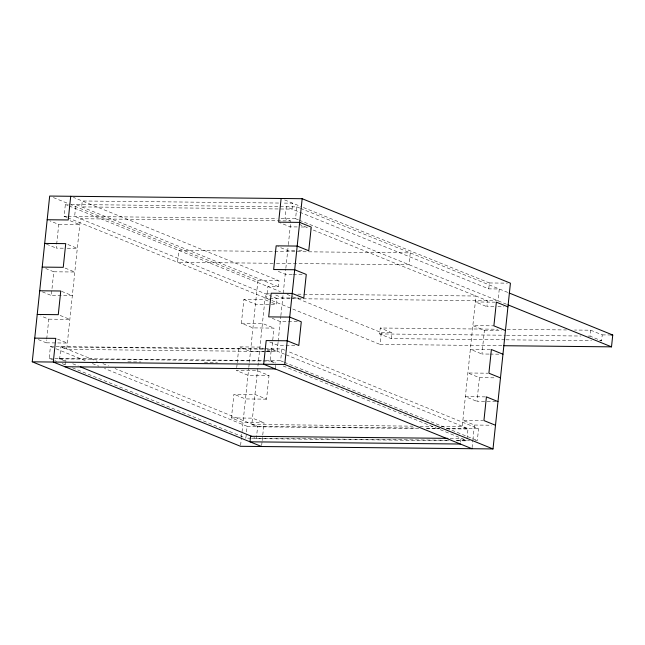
<?xml version="1.0" encoding="UTF-8"?>
<svg xmlns="http://www.w3.org/2000/svg" width="645" height="645" viewBox="0 0 645 645"><rect width="100%" height="100%" fill="white"/><g stroke="black" fill="none" stroke-linecap="round" stroke-linejoin="round"><path stroke-width="0.48" stroke-dasharray="3.23 2.42" d="M57.558 339.085L67.354 343.051L46.311 342.834L46.617 339.875M46.722 338.891L48.794 319.154L40.788 315.905M61.646 291.363L72.329 295.692L51.286 295.475L53.777 271.795L45.763 268.546M63.275 248.188L56.268 248.115L56.575 245.156M56.679 244.173L58.751 224.436L49.85 220.824M53.841 360.249L49.181 358.362L50.423 346.518L281.873 348.945L286.533 350.832M66.911 217.413L64.113 216.285L65.355 204.441L68.225 204.473M65.443 361.216L59.654 358.87L60.944 346.631L97.298 361.377M65.056 364.893L65.347 362.135M278.076 342.302L277.1 351.581L66.685 349.38L80.415 218.736L289.823 220.929M262.176 440.591L264.047 422.83L243.004 422.612L231.434 417.92L233.925 394.24L254.969 394.458L266.538 399.15L269.021 375.471L257.452 370.778L236.417 370.561L247.986 375.253L269.021 375.471M236.723 367.602L237.142 363.651M237.239 362.667L238.9 346.881L259.943 347.099L266.175 349.63M266.506 351.743L271.513 351.791L274.004 328.111L252.961 327.894L241.391 323.201L243.883 299.522L264.918 299.74L271.15 302.271M240.617 445.3L241.343 438.398M241.448 437.407L248.712 368.343M248.817 367.36L249.228 363.409M249.333 362.425L257.936 280.535L71.055 204.739M250.905 438.189L245.874 438.132L247.116 426.297L104.49 368.448M418.678 428.498L257.597 426.805L251.808 424.458L265.547 293.822L270.578 293.87M448.638 440.664L256.355 438.648L257.637 426.401L115.012 368.561M274.198 362.756L270.07 361.079L271.351 348.832L284.405 354.129M261.66 445.526L262.08 441.575M243.883 299.522L255.452 304.214L276.487 304.432L277.116 298.514L272.448 296.619M301.271 298.764L266.595 298.401L267.836 286.565L278.358 286.67L278.979 280.752L73.385 197.37M275.367 368.021L275.657 365.264M278.172 341.31L280.769 316.647M280.873 315.663L285.743 269.288M285.848 268.304L288.234 245.608M288.339 244.624L290.831 220.945L285.042 218.599L286.283 206.755L488.765 288.879L499.286 288.984L498.045 300.828L302.279 298.78M283.429 361.918L280.631 360.781L281.873 348.945M298.361 219.84L295.563 218.703L296.805 206.868L69.184 204.481M504.962 339.802L391.201 338.609L379.623 333.917L380.252 327.999L498.037 329.232M501.818 345.696L380.05 344.422L381.3 332.578L293.588 297.006M391.201 338.609L391.821 332.691L380.252 327.999M460.594 442.18L460.981 438.503L448.896 438.382M446.864 428.788L468.004 429.014L462.223 426.668L475.954 296.023L303.803 294.225M466.972 438.882L468.052 428.611L285.34 354.508M472.075 447.727L472.801 440.825M472.898 439.834L474.454 425.039L462.884 420.347L482.928 420.556M495.981 401.553L476.945 401.359L479.437 377.68L467.867 372.987L487.902 373.197M488.934 354.073L481.92 354L484.411 330.321L472.841 325.628L493.885 325.846M493.917 306.714L486.902 306.641L487.523 300.715L310.237 228.814M488.765 288.879L489.394 282.962L300.651 206.408M475.317 440.535L477.324 440.559L478.574 428.715L287.468 351.211M590.659 330.2L602.228 334.892L601.608 340.818L590.038 336.126L590.659 330.2L574.55 330.03M278.6 203.038L82.286 200.974L81.657 206.9L292.072 209.101L292.693 203.183L282.623 203.078M64.113 216.285L66.983 216.309M67.935 216.317L276.987 218.51M281.018 218.55L295.563 218.703M58.751 224.436L79.795 224.654L69.112 220.324M297.216 226.935L290.202 226.863L279.527 222.533M301.223 226.975L307.238 227.04M67.29 248.228L77.303 248.333L66.629 244.004M294.733 250.615L287.718 250.542L277.922 246.567M298.74 250.655L302.747 250.695M273.174 263.297L177.569 262.297L178.818 250.462L410.268 252.88L409.027 264.724L274.181 263.313M53.777 271.795L74.82 272.013L64.137 267.683M292.241 274.294L285.227 274.222L277.221 270.973M293.241 274.302L303.263 274.407M257.936 280.535L278.979 280.752M489.394 282.962L507.422 283.147M297.756 294.16L302.795 294.209M289.75 297.974L282.736 297.901L273.835 294.289M290.758 297.982L298.772 298.071M495.368 302.158L475.333 301.949L486.902 306.641M497.924 306.754L503.938 306.818M48.794 319.154L69.837 319.372L60.05 315.405M297.281 321.758L280.252 321.581L272.238 318.332M241.391 323.201L262.434 323.419L274.004 328.111M507.099 329.329L566.495 329.95M484.411 330.321L501.447 330.498M381.3 332.578L391.821 332.691M602.228 334.892L609.88 334.973M379.623 333.917L505.47 335.239M506.478 335.247L580.976 336.029M588.022 336.101L590.038 336.126M505.962 339.81L591.538 340.713M599.592 340.794L601.608 340.818M294.797 345.438L277.761 345.26L269.747 342.011M490.394 349.517L470.35 349.308L481.92 354M263.257 349.155L60.904 347.034L66.685 349.38M267.288 349.195L271.311 349.235L277.1 351.581M265.498 351.727L250.47 351.573L238.9 346.881M489.942 354.081L499.956 354.186M49.181 358.362L54.212 358.41M54.914 358.418L264.531 360.611M265.538 360.628L280.631 360.781M59.654 358.87L270.07 361.079M127.863 361.869L140.949 362.006M204.376 362.675L217.462 362.812M479.437 377.68L495.465 377.841M485.411 396.877L465.376 396.667L476.945 401.359M266.538 399.15L245.495 398.933L233.925 394.24M231.434 417.92L252.477 418.137L264.047 422.83M474.454 425.039L491.49 425.216M251.808 424.458L412.889 426.151M419.935 426.224L433.029 426.361M441.083 426.442L462.223 426.668M247.116 426.297L416.178 428.062M426.24 428.167L439.326 428.304M446.372 428.385L478.574 428.715M426.732 428.578L439.817 428.715M251.614 438.197L448.146 440.253M456.192 440.341L469.673 440.479M456.692 440.745L466.762 440.849L460.981 438.503M284.687 199.934L299.715 206.029M296.805 206.868L299.603 208.004M300.538 208.383L508.244 292.62M299.296 220.219L507.002 304.456M299.038 224.275L309.302 228.435M278.358 286.67L75.876 204.554L74.635 216.389L271.513 296.24M53.39 197.572L70.128 204.36M65.355 204.441L68.152 205.578M69.088 205.957L280.527 291.709M287.057 294.362L292.653 296.627M67.846 217.792L270.884 300.143M271.811 300.522L380.05 344.422M272.037 302.626L276.487 304.432M46.472 244.149L56.268 248.115M267.062 349.985L271.513 351.791M284.356 362.297L477.324 440.559M270.11 360.676L275.705 362.942M283.163 365.965L466.803 440.446M42.385 291.863L51.286 295.475M102.894 363.643L108.489 365.909M38.297 339.584L46.311 342.834M50.423 346.518L55.083 348.413M56.018 348.784L86.777 361.264M92.372 363.53L98.895 366.183M59.695 358.467L66.225 361.111M72.748 363.764L78.343 366.029M253.872 437.641L256.355 438.648M54.769 360.628L56.639 361.385M62.226 363.651L65.959 365.167M72.482 367.811L245.874 438.132"/><path stroke-width="0.97" d="M32.25 361.821L49.673 196.064L302.166 198.708L510.429 283.179L493.006 448.936L240.52 446.292L32.25 361.821L284.743 364.465L493.006 448.936M70.716 196.282L68.225 219.961L47.182 219.743M281.123 198.491L278.632 222.17L299.675 222.388L311.245 227.08L308.753 250.76L297.184 246.067L276.149 245.85L273.657 269.529L294.7 269.747L306.27 274.439L303.779 298.119L292.209 293.427L271.166 293.209L268.683 316.889L289.718 317.106L301.288 321.799L298.804 345.478L287.235 340.786L266.192 340.568L263.7 364.248L471.971 448.718M284.743 364.465L302.166 198.708M503.834 345.72L611.508 346.849L612.75 335.005L509.179 292.999M44.69 243.423L65.734 243.641L63.25 267.32L42.207 267.103M39.716 290.782L60.759 291L58.268 314.679L37.225 314.462M610.839 334.989L612.75 335.005M34.741 338.141L55.776 338.359L53.293 362.038L261.556 446.509M64.863 366.731L275.27 368.94M447.888 438.366L250.566 436.302L249.986 441.817L460.401 444.026M507.929 304.835L611.508 346.849M507.946 306.859L496.376 302.166L493.885 325.846L505.454 330.538M502.963 354.218L491.393 349.526L488.902 373.205L500.48 377.897M497.988 401.577L486.419 396.885L483.927 420.564L495.497 425.257M80.206 366.787L251.735 436.351"/></g></svg>
